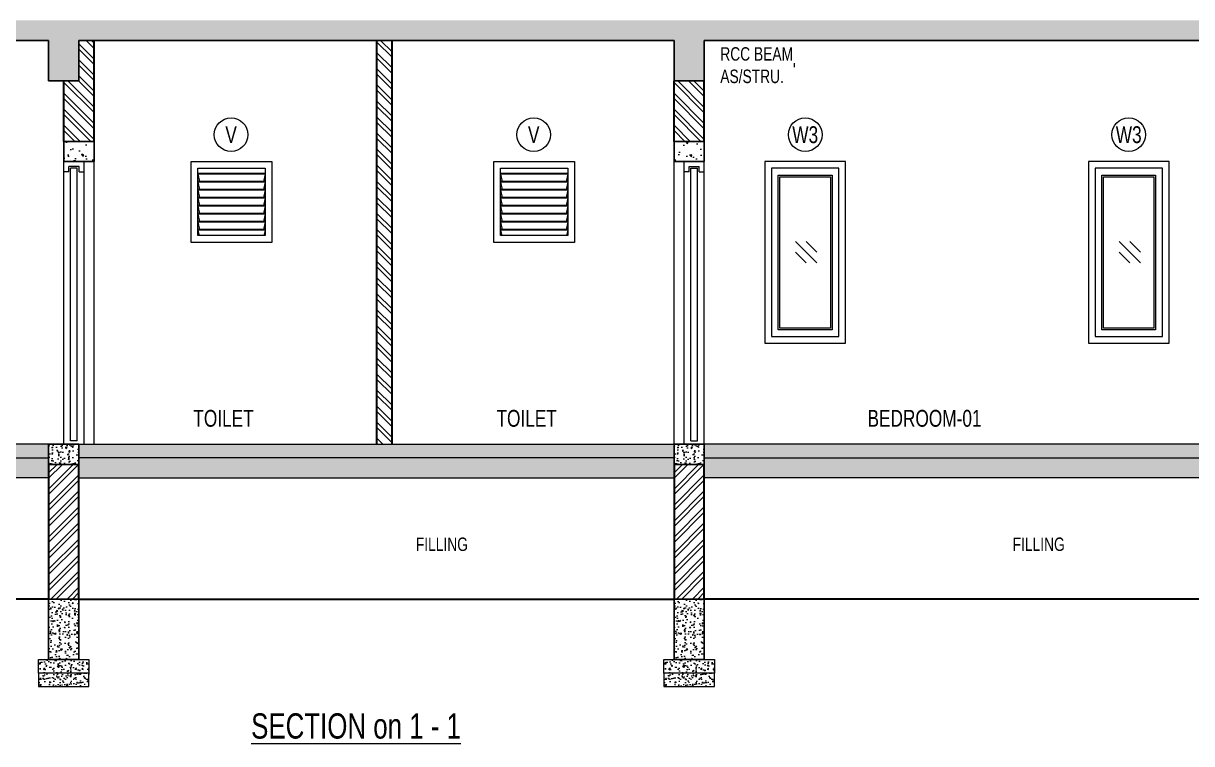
# Model space of a CAD drawing. Header units: inches. Extents: x 3365147 to 3374664, y 1380917 to 1384908.
# Drawn here: x 3372912.4 to 3373259.7, y 1383362.9 to 1383577 of the extents above; entities that cross this region are included whole.
import ezdxf
from ezdxf.enums import TextEntityAlignment as Align

# ---------------------------------------------------------------- set-up
doc = ezdxf.new("R2010")
doc.units = ezdxf.units.IN
doc.header["$LTSCALE"] = 18
doc.header["$MEASUREMENT"] = 0
doc.linetypes.add('CONTINOUS', pattern=[0])
for name, color, linetype, lineweight in [('CONCRETE-00_BC', 46, 'Continuous', 25), ('CONCRETE-HATCH_BC', 43, 'Continuous', 5), ('DOORS-00_BC', 30, 'Continuous', 18), ('DOORS-SHUTTER_BC', 40, 'Continuous', 9), ('GLASS-00_BC', 140, 'Continuous', 18), ('JOINERY TEXT BORDER_BC', 60, 'Continuous', 9), ('JOINERY TEXT_BC', 220, 'Continuous', 15), ('NATURAL GROUND LEVEL_BC', 33, 'Continuous', 30), ('PCC-00_BC', 1, 'Continuous', 20), ('PCC-HATCH_BC', 4, 'Continuous', 5), ('RIVER SAND-00_BC', 3, 'Continuous', 18), ('RIVER SAND-HATCH_BC', 254, 'Continuous', 5), ('TEXT-00_ROOM_BC', 232, 'Continuous', 25), ('TEXT-02 _BC', 3, 'CONTINOUS', 18), ('TEXT-02_ARROW_BC', 4, 'Continuous', 13), ('TITLE TEXT-01_BC', 1, 'Continuous', 20), ('WALL-00_BC', 7, 'Continuous', 30), ('WALL-06_BC', 9, 'Continuous', 9), ('WALL-9 inch BRICK HATCH_BC', 22, 'Continuous', 0), ('WINDOWS-00_BC', 30, 'Continuous', 18), ('WINDOWS-LOUVER_BC', 4, 'Continuous', 9), ('WINDOWS-SHUTTER_BC', 40, 'Continuous', 9)]:
    doc.layers.add(name, color=color, linetype=linetype, lineweight=lineweight)
doc.styles.add('WD Room text', font='swisscl.ttf')
pattern_1 = [(135, (-2490.3157, 828.312), (-2.3864853865, -2.3864853865), []), (135, (-2490.3157, 829.903), (-2.3864853865, -2.3864853865), [])]
pattern_2 = [(50, (0, 0), (3.586300913, -0.313760675), [0.375, -4.125]), (355, (0, 0), (-0.693756668, 3.7609606685), [0.3, -3.3]), (100.45144446, (0.299, -0.026), (2.8925442336, 3.447199955), [0.31870096, -3.50571056]), (46.1842, (0, 1), (5.3362066534, -0.827596404), [0.5625, -6.1875]), (96.63563549, (0.4447, 0.931), (4.673309728, 4.870593004), [0.47805171, -5.2585688]), (351.18416399, (0, 1), (4.673309725, 4.870593001), [0.45, -4.950000005]), (21, (0.5, 0.75), (2.9845352606, -2.0130944533), [0.375, -4.125]), (326, (0.5, 0.75), (1.2165766596, 3.6257502252), [0.3, -3.3]), (71.45144474, (0.7487, 0.5822), (4.2011118836, 1.612655764), [0.31870095, -3.50571056]), (37.5, (0, 0), (0.0607992766, 1.66446926916), [0, -3.26, 0, -3.35, 0, -3.3125]), (7.5, (0, 0), (1.3153476872, 1.9720585594), [0, -1.91, 0, -3.185, 0, -1.2625]), (327.5, (-1.115, 0), (2.66911218086, -0.11277435867), [0, -1.25, 0, -3.9, 0, -5.175]), (317.5, (-1.615, 0), (2.9159308467, 0.5005249117), [0, -1.625, 0, -2.59, 0, -3.675])]
pattern_3 = [(37.5, (0, 0), (-0.0629933581, 1.926823769), [0, -1.52, 0, -1.7, 0, -1.625]), (7.5, (0, 0), (1.7697767053, 2.8221460652), [0, -0.82, 0, -1.37, 0, -0.525]), (327.5, (-1.23, 0), (3.11414186175, 0.0056590535), [0, -0.5, 0, -1.8, 0, -2.35]), (317.5, (-1.23, 0), (3.0061266046, 0.877675565), [0, -0.25, 0, -1.18, 0, -1.35])]

# ---------------------------------------------------------------- blocks, each defined once
blk = doc.blocks.new('*U838')
at = {"layer": 'JOINERY TEXT BORDER_BC'}
blk.add_circle((0, 0), 5, dxfattribs=at)
at = {"style": 'WD Room text'}
blk.add_attdef('JOINERY_TEXT', text='', height=6, dxfattribs=at).set_placement((0, 0), align=Align.MIDDLE_CENTER)

msp = doc.modelspace()

# ---------------------------------------------------------------- hatches: boundary and pattern name
at = {"layer": 'CONCRETE-HATCH_BC', "transparency": 33554687}
h = msp.add_hatch(dxfattribs=at)
h.set_pattern_fill('AR-CONC', color=256, angle=90)
h.set_pattern_definition([(140, (0, 0), (0.62752135, 7.172601826), [0.75, -8.25]), (85, (0, 0), (-7.521921337, -1.387513336), [0.6, -6.6]), (190.45144446, (0.052, 0.598), (-6.89439991, 5.785088467), [0.63740192, -7.01142112]), (136.1842, (-2, 1e-16), (1.655192808, 10.672413307), [1.125, -12.375]), (186.6356355, (-1.862, 0.889), (-9.741186008, 9.346619457), [0.95610342, -10.5171376]), (81.184164, (-2, 1e-16), (-9.741186003, 9.34661945), [0.9, -9.90000001]), (111, (-1.5, 1), (4.026188907, 5.969070521), [0.75, -8.25]), (56, (-1.5, 1), (-7.25150045, 2.433153319), [0.6, -6.6]), (161.45144474, (-1.1645, 1.4974), (-3.225311528, 8.402223767), [0.6374019, -7.01142112]), (127.5, (0, 0), (-3.3289385383, 0.1215985532), [0, -6.52, 0, -6.7, 0, -6.625]), (97.5, (0, 0), (-3.9441171188, 2.6306953744), [0, -3.82, 0, -6.37, 0, -2.525]), (57.5, (-1e-16, -2.23), (0.2255487173, 5.3382243617), [0, -2.5, 0, -7.8, 0, -10.35]), (47.5, (-2e-16, -3.23), (-1.0010498233, 5.8318616934), [0, -3.25, 0, -5.18, 0, -7.35])])
h.paths.add_polyline_path([(3373114.87364, 1383571.89746), (3373271.03722, 1383571.89746), (3373271.03722, 1383559.89746), (3373280.03722, 1383559.89746), (3373280.03722, 1383571.89746), (3373295.03722, 1383571.89746), (3373295.03722, 1383553.89746), (3373500.15081, 1383553.89746), (3373500.15081, 1383541.89746), (3373509.15081, 1383541.89746), (3373509.15081, 1383559.89746), (3373304.03722, 1383559.89746), (3373304.03722, 1383577.89746), (3372573.97121, 1383577.89746), (3372573.97121, 1383559.89746), (3372582.99864, 1383559.89746), (3372582.99864, 1383571.89746), (3372702.49864, 1383571.89746), (3372702.49864, 1383559.89746), (3372711.49864, 1383559.89746), (3372711.49864, 1383571.89746), (3372771.49864, 1383571.89746), (3372771.49864, 1383559.89746), (3372780.49864, 1383559.89746), (3372780.49864, 1383571.89746), (3372919.946, 1383571.89746), (3372919.946, 1383559.89746), (3372928.946, 1383559.89746), (3372928.946, 1383571.89746), (3373105.87364, 1383571.89746), (3373105.87364, 1383559.89746), (3373114.87364, 1383559.89746)])
h = msp.add_hatch(dxfattribs=at)
h.set_pattern_fill('AR-CONC', color=256, angle=90)
h.set_pattern_definition([(140, (3351327.0115, 1419838.649), (0.62752135, 7.1726018), [0.75, -8.25]), (85, (3351327.0115, 1419838.649), (-7.5219213, -1.3875133), [0.6, -6.6]), (190.451444, (3351327.064, 1419839.247), (-6.8943999, 5.7850885), [0.6374019, -7.0114211]), (136.1842, (3351325.0115, 1419838.649), (1.6551928, 10.6724133), [1.125, -12.375]), (186.635635, (3351325.149, 1419839.538), (-9.741186, 9.3466195), [0.9561034, -10.5171376]), (81.184164, (3351325.012, 1419838.649), (-9.741186, 9.3466195), [0.9, -9.9]), (111, (3351325.5115, 1419839.649), (4.0261889, 5.9690705), [0.75, -8.25]), (56, (3351325.5115, 1419839.649), (-7.2515005, 2.4331533), [0.6, -6.6]), (161.451445, (3351325.847, 1419840.1465), (-3.2253115, 8.4022238), [0.6374019, -7.0114211]), (127.5, (3351327.0115, 1419838.649), (-3.32893854, 0.12159855), [0, -6.52, 0, -6.7, 0, -6.625]), (97.5, (3351327.0115, 1419838.649), (-3.94411712, 2.63069537), [0, -3.82, 0, -6.37, 0, -2.525]), (57.5, (3351327.0115, 1419836.419), (0.22554872, 5.33822436), [0, -2.5, 0, -7.8, 0, -10.35]), (47.5, (3351327.0115, 1419835.419), (-1.0010498, 5.8318617), [0, -3.25, 0, -5.18, 0, -7.35])])
h.paths.add_polyline_path([(3372924.48714, 1383541.89746), (3372933.48714, 1383541.89746), (3372933.48714, 1383535.89746), (3372924.48714, 1383535.89746)])
h = msp.add_hatch(dxfattribs=at)
h.set_pattern_fill('AR-CONC', color=256, angle=90)
h.set_pattern_definition([(140, (3351539.686, 1419838.649), (0.62752135, 7.1726018), [0.75, -8.25]), (85, (3351539.686, 1419838.649), (-7.5219213, -1.3875133), [0.6, -6.6]), (190.451444, (3351539.738, 1419839.247), (-6.8943999, 5.7850885), [0.6374019, -7.0114211]), (136.1842, (3351537.686, 1419838.649), (1.6551928, 10.6724133), [1.125, -12.375]), (186.635635, (3351537.824, 1419839.538), (-9.741186, 9.3466195), [0.9561034, -10.5171376]), (81.184164, (3351537.686, 1419838.649), (-9.741186, 9.3466195), [0.9, -9.9]), (111, (3351538.186, 1419839.649), (4.0261889, 5.9690705), [0.75, -8.25]), (56, (3351538.186, 1419839.649), (-7.2515005, 2.4331533), [0.6, -6.6]), (161.451445, (3351538.521, 1419840.1465), (-3.2253115, 8.4022238), [0.6374019, -7.0114211]), (127.5, (3351539.6858, 1419838.649), (-3.32893854, 0.12159855), [0, -6.52, 0, -6.7, 0, -6.625]), (97.5, (3351539.6858, 1419838.649), (-3.94411712, 2.63069537), [0, -3.82, 0, -6.37, 0, -2.525]), (57.5, (3351539.6858, 1419836.419), (0.22554872, 5.33822436), [0, -2.5, 0, -7.8, 0, -10.35]), (47.5, (3351539.686, 1419835.419), (-1.0010498, 5.8318617), [0, -3.25, 0, -5.18, 0, -7.35])])
h.paths.add_polyline_path([(3373114.87364, 1383541.89746), (3373105.87364, 1383541.89746), (3373105.87364, 1383535.89746), (3373114.87364, 1383535.89746)])
h = msp.add_hatch(dxfattribs=at)
h.set_pattern_fill('AR-CONC', color=256, scale=0.5, angle=180, style=0)
h.set_pattern_definition([(230, (3392422.1414, 1393370.3282), (-3.5863009, 0.31376067), [0.375, -4.125]), (175, (3392422.1414, 1393370.3282), (0.69375667, -3.76096067), [0.3, -3.3]), (280.451444, (3392421.8425, 1393370.3544), (-2.89254423, -3.44719995), [0.31870096, -3.50571056]), (226.1842, (3392422.1414, 1393369.328), (-5.33620665, 0.8275964), [0.5625, -6.1875]), (276.635635, (3392421.6967, 1393369.397), (-4.6733097, -4.870593), [0.4780517, -5.2585688]), (171.184164, (3392422.1414, 1393369.328), (-4.6733097, -4.870593), [0.45, -4.95]), (201, (3392421.6414, 1393369.5782), (-2.98453526, 2.01309445), [0.375, -4.125]), (146, (3392421.6414, 1393369.5782), (-1.21657666, -3.6257502), [0.3, -3.3]), (251.451445, (3392421.3927, 1393369.746), (-4.2011119, -1.61265576), [0.31870095, -3.50571056]), (217.5, (3392422.1414, 1393370.3282), (-0.06079928, -1.66446927), [0, -3.26, 0, -3.35, 0, -3.3125]), (187.5, (3392422.1414, 1393370.3282), (-1.31534769, -1.97205856), [0, -1.91, 0, -3.185, 0, -1.2625]), (147.5, (3392423.2564, 1393370.3282), (-2.66911218, 0.11277436), [0, -1.25, 0, -3.9, 0, -5.175]), (137.5, (3392423.7564, 1393370.3282), (-2.91593085, -0.5005249), [0, -1.625, 0, -2.59, 0, -3.675])])
h.paths.add_polyline_path([(3372919.946, 1383451.89746), (3372928.946, 1383451.89746), (3372928.946, 1383445.89746), (3372919.946, 1383445.89746)])
h = msp.add_hatch(dxfattribs=at)
h.set_pattern_fill('AR-CONC', color=256, scale=0.5, angle=180, style=0)
h.set_pattern_definition([(230, (3392608.069, 1393370.3282), (-3.5863009, 0.31376067), [0.375, -4.125]), (175, (3392608.069, 1393370.3282), (0.69375667, -3.76096067), [0.3, -3.3]), (280.451444, (3392607.77, 1393370.3544), (-2.89254423, -3.44719995), [0.31870096, -3.50571056]), (226.1842, (3392608.069, 1393369.328), (-5.33620665, 0.8275964), [0.5625, -6.1875]), (276.635635, (3392607.6243, 1393369.397), (-4.6733097, -4.870593), [0.4780517, -5.2585688]), (171.184164, (3392608.069, 1393369.328), (-4.6733097, -4.870593), [0.45, -4.95]), (201, (3392607.569, 1393369.5782), (-2.98453526, 2.01309445), [0.375, -4.125]), (146, (3392607.569, 1393369.5782), (-1.21657666, -3.6257502), [0.3, -3.3]), (251.451445, (3392607.3203, 1393369.746), (-4.2011119, -1.61265576), [0.31870095, -3.50571056]), (217.5, (3392608.069, 1393370.3282), (-0.06079928, -1.66446927), [0, -3.26, 0, -3.35, 0, -3.3125]), (187.5, (3392608.069, 1393370.3282), (-1.31534769, -1.97205856), [0, -1.91, 0, -3.185, 0, -1.2625]), (147.5, (3392609.184, 1393370.3282), (-2.66911218, 0.11277436), [0, -1.25, 0, -3.9, 0, -5.175]), (137.5, (3392609.684, 1393370.3282), (-2.91593085, -0.5005249), [0, -1.625, 0, -2.59, 0, -3.675])])
h.paths.add_polyline_path([(3373105.87364, 1383451.89746), (3373114.87364, 1383451.89746), (3373114.87364, 1383445.89746), (3373105.87364, 1383445.89746)])
h = msp.add_hatch(dxfattribs=at)
h.set_pattern_fill('AR-CONC', color=256, scale=0.5, angle=180, style=0)
h.set_pattern_definition([(230, (3392928.4557, 1393360.3282), (-3.5863009, 0.31376067), [0.375, -4.125]), (175, (3392928.4557, 1393360.3282), (0.69375667, -3.76096067), [0.3, -3.3]), (280.451444, (3392928.157, 1393360.3544), (-2.89254423, -3.44719995), [0.31870096, -3.50571056]), (226.1842, (3392928.4557, 1393359.328), (-5.33620665, 0.8275964), [0.5625, -6.1875]), (276.635635, (3392928.011, 1393359.397), (-4.6733097, -4.870593), [0.4780517, -5.2585688]), (171.184164, (3392928.456, 1393359.328), (-4.6733097, -4.870593), [0.45, -4.95]), (201, (3392927.9557, 1393359.5782), (-2.98453526, 2.01309445), [0.375, -4.125]), (146, (3392927.9557, 1393359.5782), (-1.21657666, -3.6257502), [0.3, -3.3]), (251.451445, (3392927.707, 1393359.746), (-4.2011119, -1.61265576), [0.31870095, -3.50571056]), (217.5, (3392928.4557, 1393360.3282), (-0.06079928, -1.66446927), [0, -3.26, 0, -3.35, 0, -3.3125]), (187.5, (3392928.4557, 1393360.3282), (-1.31534769, -1.97205856), [0, -1.91, 0, -3.185, 0, -1.2625]), (147.5, (3392929.5707, 1393360.3282), (-2.66911218, 0.11277436), [0, -1.25, 0, -3.9, 0, -5.175]), (137.5, (3392930.0707, 1393360.3282), (-2.91593085, -0.5005249), [0, -1.625, 0, -2.59, 0, -3.675])])
h.paths.add_polyline_path([(3372919.946, 1383405.89746), (3372928.946, 1383405.89746), (3372928.946, 1383387.89746), (3372919.946, 1383387.89746)])
h = msp.add_hatch(dxfattribs=at)
h.set_pattern_fill('AR-CONC', color=256, scale=0.5, angle=180, style=0)
h.set_pattern_definition([(230, (3393114.3834, 1393360.3282), (-3.5863009, 0.31376067), [0.375, -4.125]), (175, (3393114.3834, 1393360.3282), (0.69375667, -3.76096067), [0.3, -3.3]), (280.451444, (3393114.0845, 1393360.3544), (-2.89254423, -3.44719995), [0.31870096, -3.50571056]), (226.1842, (3393114.3834, 1393359.328), (-5.33620665, 0.8275964), [0.5625, -6.1875]), (276.635635, (3393113.9387, 1393359.397), (-4.6733097, -4.870593), [0.4780517, -5.2585688]), (171.184164, (3393114.3834, 1393359.328), (-4.6733097, -4.870593), [0.45, -4.95]), (201, (3393113.8834, 1393359.5782), (-2.98453526, 2.01309445), [0.375, -4.125]), (146, (3393113.8834, 1393359.5782), (-1.21657666, -3.6257502), [0.3, -3.3]), (251.451445, (3393113.6347, 1393359.746), (-4.2011119, -1.61265576), [0.31870095, -3.50571056]), (217.5, (3393114.3834, 1393360.3282), (-0.06079928, -1.66446927), [0, -3.26, 0, -3.35, 0, -3.3125]), (187.5, (3393114.3834, 1393360.3282), (-1.31534769, -1.97205856), [0, -1.91, 0, -3.185, 0, -1.2625]), (147.5, (3393115.4984, 1393360.3282), (-2.66911218, 0.11277436), [0, -1.25, 0, -3.9, 0, -5.175]), (137.5, (3393115.9984, 1393360.3282), (-2.91593085, -0.5005249), [0, -1.625, 0, -2.59, 0, -3.675])])
h.paths.add_polyline_path([(3373105.87364, 1383405.89746), (3373114.87364, 1383405.89746), (3373114.87364, 1383387.89746), (3373105.87364, 1383387.89746)])
at = {"layer": 'PCC-HATCH_BC', "transparency": 33554687}
h = msp.add_hatch(dxfattribs=at)
h.set_pattern_fill('AR-CONC', color=256, scale=0.5)
h.set_pattern_definition(pattern_2)
h.paths.add_polyline_path([(3372919.946, 1383451.89746), (3372780.49864, 1383451.89746), (3372780.49864, 1383447.89746), (3372919.946, 1383447.89746)])
h = msp.add_hatch(dxfattribs=at)
h.set_pattern_fill('AR-CONC', color=256, scale=0.5)
h.set_pattern_definition(pattern_2)
h.paths.add_polyline_path([(3373105.87364, 1383451.89746), (3372928.946, 1383451.89746), (3372928.946, 1383447.89746), (3373105.87364, 1383447.89746)])
h = msp.add_hatch(dxfattribs=at)
h.set_pattern_fill('AR-CONC', color=256, scale=0.5)
h.set_pattern_definition(pattern_2)
h.paths.add_polyline_path([(3373295.03722, 1383451.89746), (3373114.87364, 1383451.89746), (3373114.87364, 1383447.89746), (3373295.03722, 1383447.89746)])
h = msp.add_hatch(dxfattribs=at)
h.set_pattern_fill('AR-CONC', color=256, scale=0.5)
h.set_pattern_definition([(50, (3348245.9154, 1419838.649), (3.58630091, -0.31376067), [0.375, -4.125]), (355, (3348245.9154, 1419838.649), (-0.69375667, 3.76096067), [0.3, -3.3]), (100.4514445, (3348246.2142, 1419838.623), (2.89254423, 3.44719995), [0.31870096, -3.50571056]), (46.1842, (3348245.9154, 1419839.649), (5.33620665, -0.8275964), [0.5625, -6.1875]), (96.635635, (3348246.36, 1419839.58), (4.6733097, 4.870593), [0.4780517, -5.2585688]), (351.184164, (3348245.9154, 1419839.649), (4.6733097, 4.870593), [0.45, -4.95]), (21, (3348246.4154, 1419839.399), (2.98453526, -2.01309445), [0.375, -4.125]), (326, (3348246.4154, 1419839.399), (1.21657666, 3.62575023), [0.3, -3.3]), (71.451445, (3348246.664, 1419839.2313), (4.20111188, 1.61265576), [0.31870095, -3.50571056]), (37.5, (3348245.9154, 1419838.649), (0.060799277, 1.66446927), [0, -3.26, 0, -3.35, 0, -3.3125]), (7.5, (3348245.9154, 1419838.649), (1.31534769, 1.97205856), [0, -1.91, 0, -3.185, 0, -1.2625]), (327.5, (3348244.8004, 1419838.649), (2.66911218, -0.11277436), [0, -1.25, 0, -3.9, 0, -5.175]), (317.5, (3348244.3004, 1419838.649), (2.91593085, 0.50052491), [0, -1.625, 0, -2.59, 0, -3.675])])
h.paths.add_polyline_path([(3372931.946, 1383383.89746), (3372916.946, 1383383.89746), (3372916.946, 1383387.89746), (3372931.946, 1383387.89746)])
h = msp.add_hatch(dxfattribs=at)
h.set_pattern_fill('AR-CONC', color=256, scale=0.5)
h.set_pattern_definition([(50, (3348431.843, 1419838.649), (3.58630091, -0.31376067), [0.375, -4.125]), (355, (3348431.843, 1419838.649), (-0.69375667, 3.76096067), [0.3, -3.3]), (100.4514445, (3348432.142, 1419838.623), (2.89254423, 3.44719995), [0.31870096, -3.50571056]), (46.1842, (3348431.843, 1419839.649), (5.33620665, -0.8275964), [0.5625, -6.1875]), (96.635635, (3348432.2877, 1419839.58), (4.6733097, 4.870593), [0.4780517, -5.2585688]), (351.184164, (3348431.843, 1419839.649), (4.6733097, 4.870593), [0.45, -4.95]), (21, (3348432.343, 1419839.399), (2.98453526, -2.01309445), [0.375, -4.125]), (326, (3348432.343, 1419839.399), (1.21657666, 3.62575023), [0.3, -3.3]), (71.451445, (3348432.5917, 1419839.2313), (4.20111188, 1.61265576), [0.31870095, -3.50571056]), (37.5, (3348431.843, 1419838.649), (0.060799277, 1.66446927), [0, -3.26, 0, -3.35, 0, -3.3125]), (7.5, (3348431.843, 1419838.649), (1.31534769, 1.97205856), [0, -1.91, 0, -3.185, 0, -1.2625]), (327.5, (3348430.728, 1419838.649), (2.66911218, -0.11277436), [0, -1.25, 0, -3.9, 0, -5.175]), (317.5, (3348430.228, 1419838.649), (2.91593085, 0.50052491), [0, -1.625, 0, -2.59, 0, -3.675])])
h.paths.add_polyline_path([(3373117.87364, 1383383.89746), (3373102.87364, 1383383.89746), (3373102.87364, 1383387.89746), (3373117.87364, 1383387.89746)])
at = {"layer": 'RIVER SAND-HATCH_BC', "transparency": 33554687}
h = msp.add_hatch(dxfattribs=at)
h.set_pattern_fill('AR-SAND', color=256)
h.set_pattern_definition(pattern_3)
h.paths.add_polyline_path([(3372919.946, 1383445.89746), (3372919.946, 1383447.89746), (3372780.49864, 1383447.89746), (3372780.49864, 1383445.89746), (3372780.49864, 1383441.89746), (3372919.946, 1383441.89746)])
h = msp.add_hatch(dxfattribs=at)
h.set_pattern_fill('AR-SAND', color=256)
h.set_pattern_definition(pattern_3)
h.paths.add_polyline_path([(3373105.87364, 1383445.89746), (3373105.87364, 1383447.89746), (3372928.946, 1383447.89746), (3372928.946, 1383445.89746), (3372928.946, 1383441.89746), (3373105.87364, 1383441.89746)])
h = msp.add_hatch(dxfattribs=at)
h.set_pattern_fill('AR-SAND', color=256)
h.set_pattern_definition(pattern_3)
h.paths.add_polyline_path([(3373295.03722, 1383445.89746), (3373295.03722, 1383447.89746), (3373114.87364, 1383447.89746), (3373114.87364, 1383445.89746), (3373114.87364, 1383441.89746), (3373295.03722, 1383441.89746)])
h = msp.add_hatch(dxfattribs=at)
h.set_pattern_fill('AR-SAND', color=256)
h.set_pattern_definition([(37.5, (3348245.9154, 1419838.649), (-0.06299336, 1.92682377), [0, -1.52, 0, -1.7, 0, -1.625]), (7.5, (3348245.9154, 1419838.649), (1.7697767, 2.82214607), [0, -0.82, 0, -1.37, 0, -0.525]), (327.5, (3348244.6854, 1419838.649), (3.11414186, 0.005659054), [0, -0.5, 0, -1.8, 0, -2.35]), (317.5, (3348244.6854, 1419838.649), (3.0061266, 0.87767556), [0, -0.25, 0, -1.18, 0, -1.35])])
h.paths.add_polyline_path([(3372931.946, 1383383.89746), (3372916.946, 1383383.89746), (3372916.946, 1383379.89746), (3372931.946, 1383379.89746)])
h = msp.add_hatch(dxfattribs=at)
h.set_pattern_fill('AR-SAND', color=256)
h.set_pattern_definition([(37.5, (3348431.843, 1419838.649), (-0.06299336, 1.92682377), [0, -1.52, 0, -1.7, 0, -1.625]), (7.5, (3348431.843, 1419838.649), (1.7697767, 2.82214607), [0, -0.82, 0, -1.37, 0, -0.525]), (327.5, (3348430.613, 1419838.649), (3.11414186, 0.005659054), [0, -0.5, 0, -1.8, 0, -2.35]), (317.5, (3348430.613, 1419838.649), (3.0061266, 0.87767556), [0, -0.25, 0, -1.18, 0, -1.35])])
h.paths.add_polyline_path([(3373117.87364, 1383383.89746), (3373102.87364, 1383383.89746), (3373102.87364, 1383379.89746), (3373117.87364, 1383379.89746)])
at = {"layer": 'WALL-9 inch BRICK HATCH_BC', "transparency": 33554687}
h = msp.add_hatch(dxfattribs=at)
h.set_pattern_fill('ANSI32', color=256, scale=9, angle=90)
h.set_pattern_definition(pattern_1)
h.paths.add_polyline_path([(3372933.48718, 1383571.89746), (3372928.946, 1383571.89746), (3372928.946, 1383559.89746), (3372924.48714, 1383559.89746), (3372924.48714, 1383541.89746), (3372933.48718, 1383541.89746)])
h = msp.add_hatch(dxfattribs=at)
h.set_pattern_fill('ANSI32', color=256, scale=9, angle=90)
h.set_pattern_definition(pattern_1)
h.paths.add_polyline_path([(3373022.03722, 1383571.89746), (3373017.53722, 1383571.89746), (3373017.53722, 1383451.89746), (3373022.03722, 1383451.89746)])
h = msp.add_hatch(dxfattribs=at)
h.set_pattern_fill('ANSI32', color=256, scale=9, angle=90)
h.set_pattern_definition(pattern_1)
h.paths.add_polyline_path([(3373114.87364, 1383559.89746), (3373105.87364, 1383559.89746), (3373105.87364, 1383541.89746), (3373114.87364, 1383541.89746)])
h = msp.add_hatch(dxfattribs=at)
h.set_pattern_fill('ANSI32', color=256, scale=9)
h.set_pattern_definition([(45, (3392722.9557, 1393261.3282), (-2.3864854, 2.3864854), []), (45, (3392724.5467, 1393261.3282), (-2.3864854, 2.3864854), [])])
h.paths.add_polyline_path([(3372919.946, 1383445.89746), (3372928.946, 1383445.89746), (3372928.946, 1383405.89746), (3372919.946, 1383405.89746)])
h = msp.add_hatch(dxfattribs=at)
h.set_pattern_fill('ANSI32', color=256, scale=9)
h.set_pattern_definition([(45, (3392908.8834, 1393261.3282), (-2.3864854, 2.3864854), []), (45, (3392910.4744, 1393261.3282), (-2.3864854, 2.3864854), [])])
h.paths.add_polyline_path([(3373105.87364, 1383445.89746), (3373114.87364, 1383445.89746), (3373114.87364, 1383405.89746), (3373105.87364, 1383405.89746)])

# ---------------------------------------------------------------- linework, layer by layer
at = {"layer": 'CONCRETE-00_BC', "transparency": 33554687}
for p, q in [((3372780.49864, 1383571.89746), (3372919.946, 1383571.89746)), ((3372919.946, 1383559.89746), (3372919.946, 1383571.89746)), ((3372928.946, 1383571.89746), (3373105.87364, 1383571.89746)), ((3372928.946, 1383559.89746), (3372928.946, 1383571.89746)), ((3373105.87364, 1383559.89746), (3373105.87364, 1383571.89746)), ((3373114.87364, 1383571.89746), (3373271.03722, 1383571.89746)), ((3373114.87364, 1383559.89746), (3373114.87364, 1383571.89746)), ((3372919.946, 1383559.89746), (3372928.946, 1383559.89746)), ((3373105.87364, 1383559.89746), (3373114.87364, 1383559.89746)), ((3372924.48714, 1383541.89746), (3372933.48718, 1383541.89746)), ((3372924.48714, 1383541.89746), (3372924.48714, 1383535.89746)), ((3372933.48714, 1383541.89746), (3372933.48714, 1383535.89746)), ((3373114.87364, 1383541.89746), (3373105.8736, 1383541.89746)), ((3373105.87364, 1383541.89746), (3373105.87364, 1383535.89746)), ((3373114.87364, 1383541.89746), (3373114.87364, 1383535.89746)), ((3372933.48714, 1383535.89746), (3372924.48714, 1383535.89746)), ((3373105.87364, 1383535.89746), (3373114.87364, 1383535.89746)), ((3372919.946, 1383451.89746), (3372928.946, 1383451.89746)), ((3372919.946, 1383445.89746), (3372919.946, 1383451.89746)), ((3372928.946, 1383445.89746), (3372928.946, 1383451.89746)), ((3373105.87364, 1383451.89746), (3373114.87364, 1383451.89746)), ((3373105.87364, 1383445.89746), (3373105.87364, 1383451.89746)), ((3373114.87364, 1383445.89746), (3373114.87364, 1383451.89746)), ((3372919.946, 1383445.89746), (3372928.946, 1383445.89746)), ((3373105.87364, 1383445.89746), (3373114.87364, 1383445.89746))]:
    msp.add_line(p, q, dxfattribs=at)
for points in [[(3372919.946, 1383405.89746), (3372928.946, 1383405.89746), (3372928.946, 1383387.89746), (3372919.946, 1383387.89746)], [(3373105.87364, 1383405.89746), (3373114.87364, 1383405.89746), (3373114.87364, 1383387.89746), (3373105.87364, 1383387.89746)]]:
    msp.add_lwpolyline(points, close=True, dxfattribs=at)
at = {"layer": 'DOORS-00_BC', "transparency": 33554687}
for p, q in [((3372924.48714, 1383451.89746), (3372924.48714, 1383535.89746)), ((3372930.48714, 1383451.89746), (3372930.48714, 1383535.89746)), ((3373108.87364, 1383451.89746), (3373108.87364, 1383535.89746)), ((3373114.87364, 1383451.89746), (3373114.87364, 1383535.89746)), ((3372925.98714, 1383532.89746), (3372924.48714, 1383532.89746)), ((3372928.98714, 1383534.39746), (3372925.98714, 1383534.39746)), ((3372925.98714, 1383532.89746), (3372925.98714, 1383534.39746)), ((3372928.98714, 1383532.89746), (3372928.98714, 1383534.39746)), ((3372928.98714, 1383532.89746), (3372930.48714, 1383532.89746)), ((3373110.37364, 1383532.89746), (3373108.87364, 1383532.89746)), ((3373110.37364, 1383534.39746), (3373113.37364, 1383534.39746)), ((3373110.37364, 1383532.89746), (3373110.37364, 1383534.39746)), ((3373113.37364, 1383532.89746), (3373113.37364, 1383534.39746)), ((3373113.37364, 1383532.89746), (3373114.87364, 1383532.89746))]:
    msp.add_line(p, q, dxfattribs=at)
at = {"layer": 'DOORS-SHUTTER_BC', "transparency": 33554687}
for p, q in [((3372928.48714, 1383533.89746), (3372926.48714, 1383533.89746)), ((3372926.48714, 1383452.89746), (3372926.48714, 1383533.89746)), ((3372928.48714, 1383452.89746), (3372928.48714, 1383533.89746)), ((3373110.87364, 1383533.89746), (3373112.87364, 1383533.89746)), ((3373110.87364, 1383452.89746), (3373110.87364, 1383533.89746)), ((3373112.87364, 1383452.89746), (3373112.87364, 1383533.89746)), ((3372928.48714, 1383452.89746), (3372926.48714, 1383452.89746)), ((3373110.87364, 1383452.89746), (3373112.87364, 1383452.89746))]:
    msp.add_line(p, q, dxfattribs=at)
at = {"layer": 'GLASS-00_BC', "transparency": 33554687}
for p, q in [((3373148.36075, 1383505.83305), (3373141.99679, 1383512.19701)), ((3373148.36075, 1383509.01503), (3373145.17877, 1383512.19701)), ((3373244.52758, 1383505.83305), (3373238.16362, 1383512.19701)), ((3373244.52758, 1383509.01503), (3373241.3456, 1383512.19701)), ((3373145.17877, 1383505.83305), (3373141.99679, 1383509.01503)), ((3373241.3456, 1383505.83305), (3373238.16362, 1383509.01503))]:
    msp.add_line(p, q, dxfattribs=at)
at = {"layer": 'NATURAL GROUND LEVEL_BC', "transparency": 33554687}
for p, q in [((3372919.946, 1383405.89746), (3372780.49864, 1383405.89746)), ((3372928.946, 1383405.89746), (3373105.87364, 1383405.89746)), ((3373295.03722, 1383405.89746), (3373114.87364, 1383405.89746))]:
    msp.add_line(p, q, dxfattribs=at)
at = {"layer": 'PCC-00_BC', "transparency": 33554687}
for p, q in [((3372919.946, 1383451.89746), (3372780.49864, 1383451.89746)), ((3372928.946, 1383451.89746), (3373105.87364, 1383451.89746)), ((3373295.03722, 1383451.89746), (3373114.87364, 1383451.89746)), ((3372780.49864, 1383447.89746), (3372919.946, 1383447.89746)), ((3373105.87364, 1383447.89746), (3372928.946, 1383447.89746)), ((3373114.87364, 1383447.89746), (3373295.03722, 1383447.89746))]:
    msp.add_line(p, q, dxfattribs=at)
for points in [[(3372931.946, 1383383.89746), (3372916.946, 1383383.89746), (3372916.946, 1383387.89746), (3372931.946, 1383387.89746)], [(3373117.87364, 1383383.89746), (3373102.87364, 1383383.89746), (3373102.87364, 1383387.89746), (3373117.87364, 1383387.89746)]]:
    msp.add_lwpolyline(points, close=True, dxfattribs=at)
at = {"layer": 'RIVER SAND-00_BC', "transparency": 33554687}
for p, q in [((3372919.946, 1383441.89746), (3372780.49864, 1383441.89746)), ((3372928.946, 1383441.89746), (3373105.87364, 1383441.89746)), ((3373295.03722, 1383441.89746), (3373114.87364, 1383441.89746))]:
    msp.add_line(p, q, dxfattribs=at)
for points in [[(3372931.946, 1383383.89746), (3372916.946, 1383383.89746), (3372916.946, 1383379.89746), (3372931.946, 1383379.89746)], [(3373117.87364, 1383383.89746), (3373102.87364, 1383383.89746), (3373102.87364, 1383379.89746), (3373117.87364, 1383379.89746)]]:
    msp.add_lwpolyline(points, close=True, dxfattribs=at)
at = {"layer": 'TEXT-02_ARROW_BC', "transparency": 33554687}
msp.add_line((3373141.66885, 1383563.93449), (3373141.66885, 1383565.13449), dxfattribs=at)
msp.add_lwpolyline([(3373113.65012, 1383564.53449, 0, 1.2, 0), (3373117.85012, 1383564.53449, 0, 0, 0), (3373141.66885, 1383564.53449, 0, 0, 0)], format="xyseb", dxfattribs=at)
at = {"layer": 'WALL-00_BC'}
for p, q in [((3372933.48718, 1383541.89746), (3372933.48718, 1383571.89746)), ((3373017.53722, 1383451.89746), (3373017.53722, 1383571.89746)), ((3373022.03722, 1383451.89746), (3373022.03722, 1383571.89746)), ((3372924.48714, 1383541.89746), (3372924.48714, 1383559.89746)), ((3373105.87364, 1383541.89746), (3373105.87364, 1383559.89746)), ((3373114.87364, 1383541.89746), (3373114.87364, 1383559.89746))]:
    msp.add_line(p, q, dxfattribs=at)
at = {"layer": 'WALL-00_BC', "transparency": 33554687}
for p, q in [((3372919.946, 1383445.89746), (3372919.946, 1383405.89746)), ((3372928.946, 1383405.89746), (3372928.946, 1383445.89746)), ((3373105.87364, 1383445.89746), (3373105.87364, 1383405.89746)), ((3373114.87364, 1383405.89746), (3373114.87364, 1383445.89746))]:
    msp.add_line(p, q, dxfattribs=at)
at = {"layer": 'WALL-06_BC', "transparency": 33554687}
for p, q in [((3372933.48714, 1383451.89746), (3372933.48714, 1383535.89746)), ((3373105.87364, 1383451.89746), (3373105.87364, 1383535.89746))]:
    msp.add_line(p, q, dxfattribs=at)
at = {"layer": 'WINDOWS-00_BC', "transparency": 33554687}
for points in [[(3372962.34432, 1383535.89746), (3372986.34432, 1383535.89746), (3372986.34432, 1383511.89746), (3372962.34432, 1383511.89746)], [(3373052.30699, 1383535.89746), (3373076.30699, 1383535.89746), (3373076.30699, 1383511.89746), (3373052.30699, 1383511.89746)], [(3373156.87364, 1383535.89746), (3373132.87364, 1383535.89746), (3373132.87364, 1383481.89746), (3373156.87364, 1383481.89746)], [(3373253.04047, 1383535.89746), (3373229.04047, 1383535.89746), (3373229.04047, 1383481.89746), (3373253.04047, 1383481.89746)], [(3372964.34432, 1383533.89746), (3372984.34432, 1383533.89746), (3372984.34432, 1383513.89746), (3372964.34432, 1383513.89746)], [(3373054.30699, 1383533.89746), (3373074.30699, 1383533.89746), (3373074.30699, 1383513.89746), (3373054.30699, 1383513.89746)], [(3373154.87364, 1383533.89746), (3373134.87364, 1383533.89746), (3373134.87364, 1383483.89746), (3373154.87364, 1383483.89746)], [(3373251.04047, 1383533.89746), (3373231.04047, 1383533.89746), (3373231.04047, 1383483.89746), (3373251.04047, 1383483.89746)]]:
    msp.add_lwpolyline(points, close=True, dxfattribs=at)
at = {"layer": 'WINDOWS-LOUVER_BC', "transparency": 33554687}
for p, q in [((3372984.34432, 1383532.38009), (3372964.34432, 1383532.38009)), ((3372984.34432, 1383532.18043), (3372964.34432, 1383532.18043)), ((3372964.34432, 1383532.18043), (3372964.84432, 1383530.00509)), ((3372984.34432, 1383532.18043), (3372983.84432, 1383530.00509)), ((3373074.30699, 1383532.38009), (3373054.30699, 1383532.38009)), ((3373074.30699, 1383532.18043), (3373054.30699, 1383532.18043)), ((3373054.30699, 1383532.18043), (3373054.80699, 1383530.00509)), ((3373074.30699, 1383532.18043), (3373073.80699, 1383530.00509)), ((3372984.34432, 1383530.00509), (3372964.34432, 1383530.00509)), ((3372984.34432, 1383529.80543), (3372964.34432, 1383529.80543)), ((3372964.34432, 1383529.80543), (3372964.84432, 1383527.63009)), ((3372984.34432, 1383527.63009), (3372964.34432, 1383527.63009)), ((3372984.34432, 1383529.80543), (3372983.84432, 1383527.63009)), ((3373074.30699, 1383530.00509), (3373054.30699, 1383530.00509)), ((3373074.30699, 1383529.80543), (3373054.30699, 1383529.80543)), ((3373054.30699, 1383529.80543), (3373054.80699, 1383527.63009)), ((3373074.30699, 1383527.63009), (3373054.30699, 1383527.63009)), ((3373074.30699, 1383529.80543), (3373073.80699, 1383527.63009)), ((3372984.34432, 1383527.43043), (3372964.34432, 1383527.43043)), ((3372964.34432, 1383527.43043), (3372964.84432, 1383525.25509)), ((3372984.34432, 1383525.25509), (3372964.34432, 1383525.25509)), ((3372984.34432, 1383525.05543), (3372964.34432, 1383525.05543)), ((3372964.34432, 1383525.05543), (3372964.84432, 1383522.88009)), ((3372984.34432, 1383527.43043), (3372983.84432, 1383525.25509)), ((3372984.34432, 1383525.05543), (3372983.84432, 1383522.88009)), ((3373074.30699, 1383527.43043), (3373054.30699, 1383527.43043)), ((3373054.30699, 1383527.43043), (3373054.80699, 1383525.25509)), ((3373074.30699, 1383525.25509), (3373054.30699, 1383525.25509)), ((3373074.30699, 1383525.05543), (3373054.30699, 1383525.05543)), ((3373054.30699, 1383525.05543), (3373054.80699, 1383522.88009)), ((3373074.30699, 1383527.43043), (3373073.80699, 1383525.25509)), ((3373074.30699, 1383525.05543), (3373073.80699, 1383522.88009)), ((3372984.34432, 1383522.88009), (3372964.34432, 1383522.88009)), ((3372984.34432, 1383522.68043), (3372964.34432, 1383522.68043)), ((3372964.34432, 1383522.68043), (3372964.84432, 1383520.50509)), ((3372984.34432, 1383522.68043), (3372983.84432, 1383520.50509)), ((3373074.30699, 1383522.88009), (3373054.30699, 1383522.88009)), ((3373074.30699, 1383522.68043), (3373054.30699, 1383522.68043)), ((3373054.30699, 1383522.68043), (3373054.80699, 1383520.50509)), ((3373074.30699, 1383522.68043), (3373073.80699, 1383520.50509)), ((3372984.34432, 1383520.50509), (3372964.34432, 1383520.50509)), ((3372984.34432, 1383520.30543), (3372964.34432, 1383520.30543)), ((3372964.34432, 1383520.30543), (3372964.84432, 1383518.13009)), ((3372984.34432, 1383518.13009), (3372964.34432, 1383518.13009)), ((3372984.34432, 1383517.93043), (3372964.34432, 1383517.93043)), ((3372964.34432, 1383517.93043), (3372964.84432, 1383515.75509)), ((3372984.34432, 1383520.30543), (3372983.84432, 1383518.13009)), ((3372984.34432, 1383517.93043), (3372983.84432, 1383515.75509)), ((3373074.30699, 1383520.50509), (3373054.30699, 1383520.50509)), ((3373074.30699, 1383520.30543), (3373054.30699, 1383520.30543)), ((3373054.30699, 1383520.30543), (3373054.80699, 1383518.13009)), ((3373074.30699, 1383518.13009), (3373054.30699, 1383518.13009)), ((3373074.30699, 1383517.93043), (3373054.30699, 1383517.93043)), ((3373054.30699, 1383517.93043), (3373054.80699, 1383515.75509)), ((3373074.30699, 1383520.30543), (3373073.80699, 1383518.13009)), ((3373074.30699, 1383517.93043), (3373073.80699, 1383515.75509)), ((3372984.34432, 1383515.75509), (3372964.34432, 1383515.75509)), ((3372984.34432, 1383515.55543), (3372964.34432, 1383515.55543)), ((3372964.34432, 1383515.55543), (3372964.7254, 1383513.89746)), ((3372984.34432, 1383515.55543), (3372983.96323, 1383513.89746)), ((3373074.30699, 1383515.75509), (3373054.30699, 1383515.75509)), ((3373074.30699, 1383515.55543), (3373054.30699, 1383515.55543)), ((3373054.30699, 1383515.55543), (3373054.68807, 1383513.89746)), ((3373074.30699, 1383515.55543), (3373073.92591, 1383513.89746))]:
    msp.add_line(p, q, dxfattribs=at)
at = {"layer": 'WINDOWS-SHUTTER_BC', "transparency": 33554687}
for points in [[(3373136.87364, 1383531.89746), (3373152.87364, 1383531.89746), (3373152.87364, 1383485.89746), (3373136.87364, 1383485.89746), (3373136.87364, 1383531.89746)], [(3373137.37364, 1383531.39746), (3373152.37364, 1383531.39746), (3373152.37364, 1383486.39746), (3373137.37364, 1383486.39746), (3373137.37364, 1383531.39746)], [(3373233.04047, 1383531.89746), (3373249.04047, 1383531.89746), (3373249.04047, 1383485.89746), (3373233.04047, 1383485.89746), (3373233.04047, 1383531.89746)], [(3373233.54047, 1383531.39746), (3373248.54047, 1383531.39746), (3373248.54047, 1383486.39746), (3373233.54047, 1383486.39746), (3373233.54047, 1383531.39746)]]:
    msp.add_lwpolyline(points, dxfattribs=at)

# ---------------------------------------------------------------- block references
at = {"layer": 'JOINERY TEXT_BC'}
ref = msp.add_blockref('*U838', (3372974.19968, 1383543.89537), dxfattribs=at)
ref.add_attrib('JOINERY_TEXT', 'V', dxfattribs={"layer": '0', "height": 5, "style": 'WD Room text'}).set_placement((3372974.19968, 1383543.89537), align=Align.MIDDLE_CENTER)
ref = msp.add_blockref('*U838', (3373064.16235, 1383543.89537), dxfattribs=at)
ref.add_attrib('JOINERY_TEXT', 'V', dxfattribs={"layer": '0', "height": 5, "style": 'WD Room text'}).set_placement((3373064.16235, 1383543.89537), align=Align.MIDDLE_CENTER)
ref = msp.add_blockref('*U838', (3373144.87364, 1383543.89746), dxfattribs=at)
ref.add_attrib('JOINERY_TEXT', 'W3', dxfattribs={"layer": '0', "height": 5, "style": 'WD Room text'}).set_placement((3373144.87364, 1383543.89746), align=Align.MIDDLE_CENTER)
ref = msp.add_blockref('*U838', (3373241.04047, 1383543.89746), dxfattribs=at)
ref.add_attrib('JOINERY_TEXT', 'W3', dxfattribs={"layer": '0', "height": 5, "style": 'WD Room text'}).set_placement((3373241.04047, 1383543.89746), align=Align.MIDDLE_CENTER)

# ---------------------------------------------------------------- texts
at = {"layer": 'TEXT-00_ROOM_BC', "char_height": 5, "attachment_point": 6, "style": 'WD Room text'}
for s, insert in [('TOILET \\P ', (3372980.92762, 1383455.40051)), ('TOILET \\P ', (3373071.03487, 1383455.40051)), ('BEDROOM-01\\P  ', (3373197.28711, 1383455.40051))]:
    msp.add_mtext(s, dxfattribs=dict(at, insert=insert))
at = {"layer": 'TEXT-02 _BC', "transparency": 33554687, "char_height": 4, "attachment_point": 4, "style": 'WD Room text'}
for s, insert in [('\\A1;RCC BEAM\\PAS/STRU. ', (3373119.6272, 1383564.53449)), ('\\A1;\\pi-7.19528;FILLING ', (3373036.30762, 1383422.15493)), ('\\A1;\\pi-7.19528;FILLING ', (3373213.73024, 1383422.15493))]:
    msp.add_mtext(s, dxfattribs=dict(at, insert=insert))
at = {"layer": 'TITLE TEXT-01_BC', "transparency": 33554687, "insert": (3373011.34987, 1383371.93269), "char_height": 7.5, "attachment_point": 2, "style": 'WD Room text'}
msp.add_mtext('{\\LSECTION on 1 - 1  }', dxfattribs=at)

doc.saveas('drawing.dxf')
